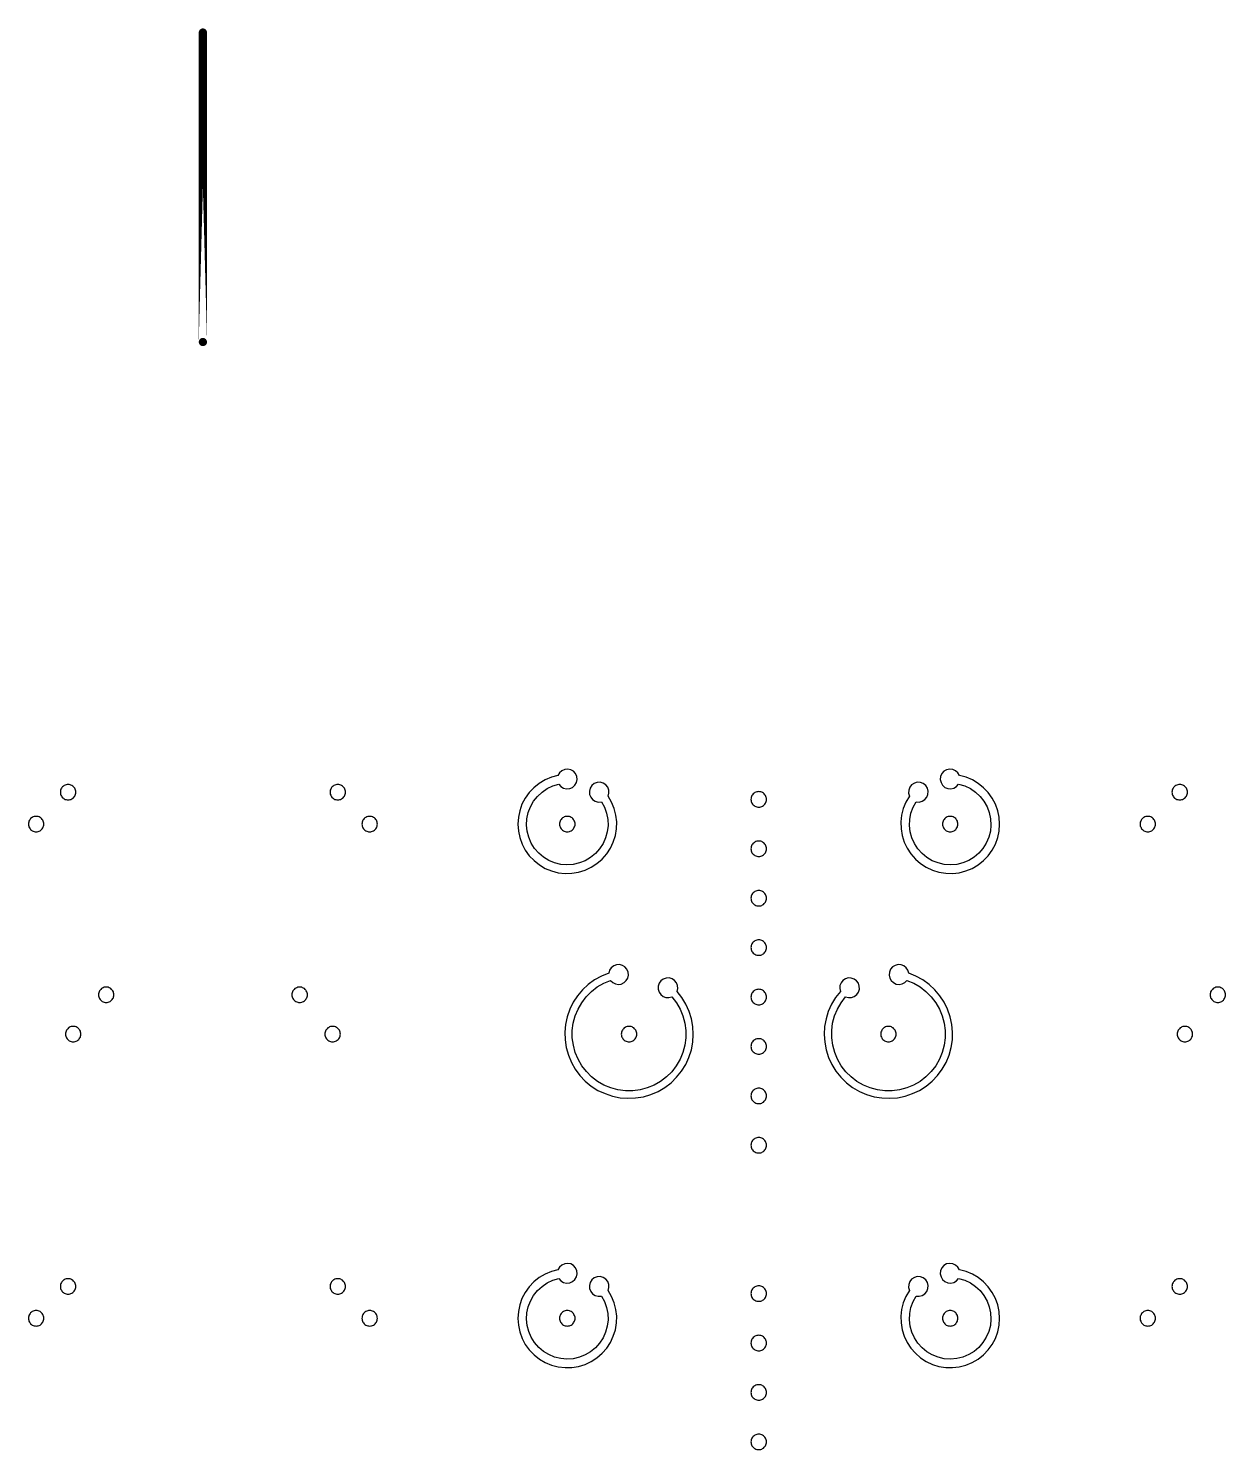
# Model space of a CAD drawing. Extents: x -100 to 100, y -100 to 100.
# Drawn here: x -44.81 to -33.2, y 50.46 to 64.24 of the extents above; entities that cross this region are included whole.
import ezdxf

# ---------------------------------------------------------------- set-up
doc = ezdxf.new("R2010")
doc.units = 0
doc.layers.get('0').update_dxf_attribs({"linetype": 'continuous'})
doc.layers.add('L3', color=7, linetype='continuous')

# ---------------------------------------------------------------- blocks, each defined once
blk = doc.blocks.new('LDI_XFL94-0512-011_L3_B1')
at = {"layer": 'L3'}
for points in [[(-39.185, -53.383), (-39.177, -53.354), (-39.178, -53.324), (-39.189, -53.296), (-39.207, -53.273), (-39.233, -53.256), (-39.262, -53.248), (-39.292, -53.25), (-39.32, -53.261), (-39.343, -53.28), (-39.36, -53.305), (-39.367, -53.335), (-39.365, -53.365), (-39.354, -53.393), (-39.335, -53.416), (-39.309, -53.432), (-39.28, -53.439), (-39.25, -53.437), (-39.221, -53.49), (-39.2, -53.547), (-39.188, -53.607), (-39.186, -53.668), (-39.193, -53.728), (-39.209, -53.787), (-39.234, -53.842), (-39.267, -53.893), (-39.308, -53.938), (-39.355, -53.977), (-39.407, -54.008), (-39.464, -54.03), (-39.523, -54.044), (-39.584, -54.048), (-39.644, -54.043), (-39.704, -54.028), (-39.76, -54.005), (-39.812, -53.973), (-39.858, -53.934), (-39.898, -53.888), (-39.93, -53.837), (-39.955, -53.781), (-39.97, -53.722), (-39.976, -53.662), (-39.973, -53.601), (-39.96, -53.542), (-39.939, -53.485), (-39.909, -53.432), (-39.871, -53.384), (-39.826, -53.343), (-39.776, -53.309), (-39.721, -53.283), (-39.662, -53.266), (-39.643, -53.289), (-39.617, -53.304), (-39.587, -53.311), (-39.557, -53.308), (-39.53, -53.297), (-39.507, -53.277), (-39.492, -53.251), (-39.485, -53.221), (-39.488, -53.191), (-39.5, -53.164), (-39.52, -53.141), (-39.547, -53.126), (-39.576, -53.12), (-39.606, -53.123), (-39.634, -53.136), (-39.656, -53.156), (-39.671, -53.182), (-39.735, -53.199), (-39.796, -53.225), (-39.853, -53.258), (-39.905, -53.3), (-39.95, -53.348), (-39.989, -53.402), (-40.02, -53.46), (-40.042, -53.523), (-40.055, -53.587), (-40.06, -53.654), (-40.055, -53.72), (-40.041, -53.784), (-40.019, -53.847), (-39.988, -53.905), (-39.949, -53.959), (-39.903, -54.007), (-39.851, -54.048), (-39.794, -54.082), (-39.733, -54.107), (-39.669, -54.124), (-39.603, -54.131), (-39.537, -54.13), (-39.472, -54.119), (-39.408, -54.1), (-39.348, -54.072), (-39.293, -54.035), (-39.243, -53.992), (-39.199, -53.942), (-39.163, -53.887), (-39.135, -53.827), (-39.115, -53.764), (-39.104, -53.698), (-39.102, -53.632), (-39.11, -53.566), (-39.126, -53.502), (-39.151, -53.441), (-39.185, -53.383)], [(-35.778, -53.182), (-35.793, -53.156), (-35.816, -53.136), (-35.843, -53.123), (-35.873, -53.12), (-35.903, -53.126), (-35.929, -53.141), (-35.949, -53.164), (-35.961, -53.191), (-35.964, -53.221), (-35.957, -53.251), (-35.942, -53.277), (-35.919, -53.297), (-35.892, -53.308), (-35.862, -53.311), (-35.832, -53.304), (-35.806, -53.289), (-35.787, -53.266), (-35.728, -53.283), (-35.673, -53.309), (-35.623, -53.343), (-35.578, -53.384), (-35.541, -53.432), (-35.511, -53.485), (-35.489, -53.542), (-35.476, -53.601), (-35.473, -53.662), (-35.479, -53.722), (-35.495, -53.781), (-35.519, -53.837), (-35.551, -53.888), (-35.591, -53.934), (-35.637, -53.973), (-35.689, -54.005), (-35.746, -54.028), (-35.805, -54.043), (-35.865, -54.048), (-35.926, -54.044), (-35.985, -54.03), (-36.042, -54.008), (-36.094, -53.977), (-36.141, -53.938), (-36.182, -53.893), (-36.215, -53.842), (-36.24, -53.787), (-36.256, -53.728), (-36.263, -53.668), (-36.261, -53.607), (-36.249, -53.547), (-36.229, -53.49), (-36.199, -53.437), (-36.169, -53.439), (-36.14, -53.432), (-36.114, -53.416), (-36.095, -53.393), (-36.084, -53.365), (-36.082, -53.335), (-36.089, -53.305), (-36.106, -53.28), (-36.129, -53.261), (-36.157, -53.25), (-36.187, -53.248), (-36.216, -53.256), (-36.242, -53.273), (-36.261, -53.296), (-36.271, -53.324), (-36.273, -53.354), (-36.264, -53.383), (-36.298, -53.441), (-36.323, -53.502), (-36.339, -53.566), (-36.347, -53.632), (-36.345, -53.698), (-36.334, -53.764), (-36.315, -53.827), (-36.286, -53.887), (-36.25, -53.942), (-36.206, -53.992), (-36.156, -54.035), (-36.101, -54.072), (-36.041, -54.1), (-35.978, -54.119), (-35.912, -54.13), (-35.846, -54.131), (-35.78, -54.124), (-35.716, -54.107), (-35.655, -54.082), (-35.598, -54.048), (-35.546, -54.007), (-35.5, -53.959), (-35.461, -53.905), (-35.43, -53.847), (-35.408, -53.784), (-35.394, -53.72), (-35.389, -53.654), (-35.394, -53.587), (-35.407, -53.523), (-35.43, -53.46), (-35.46, -53.402), (-35.499, -53.348), (-35.544, -53.3), (-35.596, -53.258), (-35.653, -53.225), (-35.714, -53.199), (-35.778, -53.182)], [(-44.421, -53.269), (-44.431, -53.269), (-44.441, -53.271), (-44.45, -53.274), (-44.459, -53.279), (-44.467, -53.284), (-44.474, -53.291), (-44.481, -53.298), (-44.486, -53.306), (-44.491, -53.315), (-44.494, -53.324), (-44.496, -53.334), (-44.496, -53.344), (-44.496, -53.353), (-44.494, -53.363), (-44.491, -53.372), (-44.486, -53.381), (-44.481, -53.389), (-44.474, -53.397), (-44.467, -53.403), (-44.459, -53.409), (-44.45, -53.413), (-44.441, -53.416), (-44.431, -53.418), (-44.421, -53.419), (-44.412, -53.418), (-44.402, -53.416), (-44.393, -53.413), (-44.384, -53.409), (-44.376, -53.403), (-44.368, -53.397), (-44.362, -53.389), (-44.356, -53.381), (-44.352, -53.372), (-44.349, -53.363), (-44.347, -53.353), (-44.346, -53.344), (-44.347, -53.334), (-44.349, -53.324), (-44.352, -53.315), (-44.356, -53.306), (-44.362, -53.298), (-44.368, -53.291), (-44.376, -53.284), (-44.384, -53.279), (-44.393, -53.274), (-44.402, -53.271), (-44.412, -53.269), (-44.421, -53.269)], [(-41.806, -53.269), (-41.816, -53.269), (-41.826, -53.271), (-41.835, -53.274), (-41.844, -53.279), (-41.852, -53.284), (-41.859, -53.291), (-41.866, -53.298), (-41.871, -53.306), (-41.875, -53.315), (-41.879, -53.324), (-41.88, -53.334), (-41.881, -53.344), (-41.88, -53.353), (-41.879, -53.363), (-41.875, -53.372), (-41.871, -53.381), (-41.866, -53.389), (-41.859, -53.397), (-41.852, -53.403), (-41.844, -53.409), (-41.835, -53.413), (-41.826, -53.416), (-41.816, -53.418), (-41.806, -53.419), (-41.796, -53.418), (-41.787, -53.416), (-41.777, -53.413), (-41.769, -53.409), (-41.76, -53.403), (-41.753, -53.397), (-41.747, -53.389), (-41.741, -53.381), (-41.737, -53.372), (-41.734, -53.363), (-41.732, -53.353), (-41.731, -53.344), (-41.732, -53.334), (-41.734, -53.324), (-41.737, -53.315), (-41.741, -53.306), (-41.747, -53.298), (-41.753, -53.291), (-41.76, -53.284), (-41.769, -53.279), (-41.777, -53.274), (-41.787, -53.271), (-41.796, -53.269), (-41.806, -53.269)], [(-33.643, -53.269), (-33.653, -53.269), (-33.662, -53.271), (-33.672, -53.274), (-33.681, -53.279), (-33.689, -53.284), (-33.696, -53.291), (-33.703, -53.298), (-33.708, -53.306), (-33.712, -53.315), (-33.715, -53.324), (-33.717, -53.334), (-33.718, -53.344), (-33.717, -53.353), (-33.715, -53.363), (-33.712, -53.372), (-33.708, -53.381), (-33.703, -53.389), (-33.696, -53.397), (-33.689, -53.403), (-33.681, -53.409), (-33.672, -53.413), (-33.662, -53.416), (-33.653, -53.418), (-33.643, -53.419), (-33.633, -53.418), (-33.624, -53.416), (-33.614, -53.413), (-33.606, -53.409), (-33.597, -53.403), (-33.59, -53.397), (-33.583, -53.389), (-33.578, -53.381), (-33.574, -53.372), (-33.571, -53.363), (-33.569, -53.353), (-33.568, -53.344), (-33.569, -53.334), (-33.571, -53.324), (-33.574, -53.315), (-33.578, -53.306), (-33.583, -53.298), (-33.59, -53.291), (-33.597, -53.284), (-33.606, -53.279), (-33.614, -53.274), (-33.624, -53.271), (-33.633, -53.269), (-33.643, -53.269)], [(-37.725, -53.338), (-37.734, -53.339), (-37.744, -53.341), (-37.753, -53.344), (-37.762, -53.348), (-37.77, -53.354), (-37.778, -53.36), (-37.784, -53.368), (-37.79, -53.376), (-37.794, -53.384), (-37.797, -53.394), (-37.799, -53.403), (-37.8, -53.413), (-37.799, -53.423), (-37.797, -53.433), (-37.794, -53.442), (-37.79, -53.451), (-37.784, -53.459), (-37.778, -53.466), (-37.77, -53.473), (-37.762, -53.478), (-37.753, -53.482), (-37.744, -53.486), (-37.734, -53.488), (-37.725, -53.488), (-37.715, -53.488), (-37.705, -53.486), (-37.696, -53.482), (-37.687, -53.478), (-37.679, -53.473), (-37.672, -53.466), (-37.665, -53.459), (-37.66, -53.451), (-37.655, -53.442), (-37.652, -53.433), (-37.65, -53.423), (-37.65, -53.413), (-37.65, -53.403), (-37.652, -53.394), (-37.655, -53.384), (-37.66, -53.376), (-37.665, -53.368), (-37.672, -53.36), (-37.679, -53.354), (-37.687, -53.348), (-37.696, -53.344), (-37.705, -53.341), (-37.715, -53.339), (-37.725, -53.338)], [(-44.731, -53.578), (-44.74, -53.578), (-44.75, -53.58), (-44.759, -53.583), (-44.768, -53.588), (-44.776, -53.593), (-44.784, -53.6), (-44.79, -53.607), (-44.795, -53.615), (-44.8, -53.624), (-44.803, -53.633), (-44.805, -53.643), (-44.806, -53.653), (-44.805, -53.662), (-44.803, -53.672), (-44.8, -53.681), (-44.795, -53.69), (-44.79, -53.698), (-44.784, -53.706), (-44.776, -53.712), (-44.768, -53.718), (-44.759, -53.722), (-44.75, -53.725), (-44.74, -53.727), (-44.731, -53.728), (-44.721, -53.727), (-44.711, -53.725), (-44.702, -53.722), (-44.693, -53.718), (-44.685, -53.712), (-44.678, -53.706), (-44.671, -53.698), (-44.666, -53.69), (-44.661, -53.681), (-44.658, -53.672), (-44.656, -53.662), (-44.656, -53.653), (-44.656, -53.643), (-44.658, -53.633), (-44.661, -53.624), (-44.666, -53.615), (-44.671, -53.607), (-44.678, -53.6), (-44.685, -53.593), (-44.693, -53.588), (-44.702, -53.583), (-44.711, -53.58), (-44.721, -53.578), (-44.731, -53.578)], [(-41.497, -53.578), (-41.507, -53.578), (-41.516, -53.58), (-41.526, -53.583), (-41.535, -53.588), (-41.543, -53.593), (-41.55, -53.6), (-41.557, -53.607), (-41.562, -53.615), (-41.566, -53.624), (-41.569, -53.633), (-41.571, -53.643), (-41.572, -53.653), (-41.571, -53.662), (-41.569, -53.672), (-41.566, -53.681), (-41.562, -53.69), (-41.557, -53.698), (-41.55, -53.706), (-41.543, -53.712), (-41.535, -53.718), (-41.526, -53.722), (-41.516, -53.725), (-41.507, -53.727), (-41.497, -53.728), (-41.487, -53.727), (-41.478, -53.725), (-41.468, -53.722), (-41.46, -53.718), (-41.451, -53.712), (-41.444, -53.706), (-41.438, -53.698), (-41.432, -53.69), (-41.428, -53.681), (-41.425, -53.672), (-41.423, -53.662), (-41.422, -53.653), (-41.423, -53.643), (-41.425, -53.633), (-41.428, -53.624), (-41.432, -53.615), (-41.438, -53.607), (-41.444, -53.6), (-41.451, -53.593), (-41.46, -53.588), (-41.468, -53.583), (-41.478, -53.58), (-41.487, -53.578), (-41.497, -53.578)], [(-39.581, -53.578), (-39.591, -53.578), (-39.6, -53.58), (-39.61, -53.583), (-39.618, -53.588), (-39.626, -53.593), (-39.634, -53.6), (-39.64, -53.607), (-39.646, -53.615), (-39.65, -53.624), (-39.653, -53.633), (-39.655, -53.643), (-39.656, -53.653), (-39.655, -53.662), (-39.653, -53.672), (-39.65, -53.681), (-39.646, -53.69), (-39.64, -53.698), (-39.634, -53.706), (-39.626, -53.712), (-39.618, -53.718), (-39.61, -53.722), (-39.6, -53.725), (-39.591, -53.727), (-39.581, -53.728), (-39.571, -53.727), (-39.561, -53.725), (-39.552, -53.722), (-39.543, -53.718), (-39.535, -53.712), (-39.528, -53.706), (-39.521, -53.698), (-39.516, -53.69), (-39.512, -53.681), (-39.508, -53.672), (-39.506, -53.662), (-39.506, -53.653), (-39.506, -53.643), (-39.508, -53.633), (-39.512, -53.624), (-39.516, -53.615), (-39.521, -53.607), (-39.528, -53.6), (-39.535, -53.593), (-39.543, -53.588), (-39.552, -53.583), (-39.561, -53.58), (-39.571, -53.578), (-39.581, -53.578)], [(-35.868, -53.578), (-35.878, -53.578), (-35.888, -53.58), (-35.897, -53.583), (-35.906, -53.588), (-35.914, -53.593), (-35.921, -53.6), (-35.928, -53.607), (-35.933, -53.615), (-35.938, -53.624), (-35.941, -53.633), (-35.943, -53.643), (-35.943, -53.653), (-35.943, -53.662), (-35.941, -53.672), (-35.938, -53.681), (-35.933, -53.69), (-35.928, -53.698), (-35.921, -53.706), (-35.914, -53.712), (-35.906, -53.718), (-35.897, -53.722), (-35.888, -53.725), (-35.878, -53.727), (-35.868, -53.728), (-35.858, -53.727), (-35.849, -53.725), (-35.84, -53.722), (-35.831, -53.718), (-35.823, -53.712), (-35.815, -53.706), (-35.809, -53.698), (-35.803, -53.69), (-35.799, -53.681), (-35.796, -53.672), (-35.794, -53.662), (-35.793, -53.653), (-35.794, -53.643), (-35.796, -53.633), (-35.799, -53.624), (-35.803, -53.615), (-35.809, -53.607), (-35.815, -53.6), (-35.823, -53.593), (-35.831, -53.588), (-35.84, -53.583), (-35.849, -53.58), (-35.858, -53.578), (-35.868, -53.578)], [(-33.952, -53.578), (-33.962, -53.578), (-33.972, -53.58), (-33.981, -53.583), (-33.99, -53.588), (-33.998, -53.593), (-34.005, -53.6), (-34.012, -53.607), (-34.017, -53.615), (-34.021, -53.624), (-34.025, -53.633), (-34.026, -53.643), (-34.027, -53.653), (-34.026, -53.662), (-34.025, -53.672), (-34.021, -53.681), (-34.017, -53.69), (-34.012, -53.698), (-34.005, -53.706), (-33.998, -53.712), (-33.99, -53.718), (-33.981, -53.722), (-33.972, -53.725), (-33.962, -53.727), (-33.952, -53.728), (-33.942, -53.727), (-33.933, -53.725), (-33.923, -53.722), (-33.915, -53.718), (-33.906, -53.712), (-33.899, -53.706), (-33.893, -53.698), (-33.887, -53.69), (-33.883, -53.681), (-33.88, -53.672), (-33.878, -53.662), (-33.877, -53.653), (-33.878, -53.643), (-33.88, -53.633), (-33.883, -53.624), (-33.887, -53.615), (-33.893, -53.607), (-33.899, -53.6), (-33.906, -53.593), (-33.915, -53.588), (-33.923, -53.583), (-33.933, -53.58), (-33.942, -53.578), (-33.952, -53.578)], [(-37.725, -53.817), (-37.734, -53.818), (-37.744, -53.82), (-37.753, -53.823), (-37.762, -53.827), (-37.77, -53.833), (-37.778, -53.839), (-37.784, -53.847), (-37.79, -53.855), (-37.794, -53.864), (-37.797, -53.873), (-37.799, -53.882), (-37.8, -53.892), (-37.799, -53.902), (-37.797, -53.912), (-37.794, -53.921), (-37.79, -53.93), (-37.784, -53.938), (-37.778, -53.945), (-37.77, -53.952), (-37.762, -53.957), (-37.753, -53.962), (-37.744, -53.965), (-37.734, -53.967), (-37.725, -53.967), (-37.715, -53.967), (-37.705, -53.965), (-37.696, -53.962), (-37.687, -53.957), (-37.679, -53.952), (-37.672, -53.945), (-37.665, -53.938), (-37.66, -53.93), (-37.655, -53.921), (-37.652, -53.912), (-37.65, -53.902), (-37.65, -53.892), (-37.65, -53.882), (-37.652, -53.873), (-37.655, -53.864), (-37.66, -53.855), (-37.665, -53.847), (-37.672, -53.839), (-37.679, -53.833), (-37.687, -53.827), (-37.696, -53.823), (-37.705, -53.82), (-37.715, -53.818), (-37.725, -53.817)], [(-37.725, -54.296), (-37.734, -54.297), (-37.744, -54.299), (-37.753, -54.302), (-37.762, -54.306), (-37.77, -54.312), (-37.778, -54.318), (-37.784, -54.326), (-37.79, -54.334), (-37.794, -54.343), (-37.797, -54.352), (-37.799, -54.361), (-37.8, -54.371), (-37.799, -54.381), (-37.797, -54.391), (-37.794, -54.4), (-37.79, -54.409), (-37.784, -54.417), (-37.778, -54.424), (-37.77, -54.431), (-37.762, -54.436), (-37.753, -54.441), (-37.744, -54.444), (-37.734, -54.446), (-37.725, -54.446), (-37.715, -54.446), (-37.705, -54.444), (-37.696, -54.441), (-37.687, -54.436), (-37.679, -54.431), (-37.672, -54.424), (-37.665, -54.417), (-37.66, -54.409), (-37.655, -54.4), (-37.652, -54.391), (-37.65, -54.381), (-37.65, -54.371), (-37.65, -54.361), (-37.652, -54.352), (-37.655, -54.343), (-37.66, -54.334), (-37.665, -54.326), (-37.672, -54.318), (-37.679, -54.312), (-37.687, -54.306), (-37.696, -54.302), (-37.705, -54.299), (-37.715, -54.297), (-37.725, -54.296)], [(-37.725, -54.775), (-37.734, -54.776), (-37.744, -54.778), (-37.753, -54.781), (-37.762, -54.785), (-37.77, -54.791), (-37.778, -54.797), (-37.784, -54.805), (-37.79, -54.813), (-37.794, -54.822), (-37.797, -54.831), (-37.799, -54.841), (-37.8, -54.85), (-37.799, -54.86), (-37.797, -54.87), (-37.794, -54.879), (-37.79, -54.888), (-37.784, -54.896), (-37.778, -54.903), (-37.77, -54.91), (-37.762, -54.915), (-37.753, -54.92), (-37.744, -54.923), (-37.734, -54.925), (-37.725, -54.925), (-37.715, -54.925), (-37.705, -54.923), (-37.696, -54.92), (-37.687, -54.915), (-37.679, -54.91), (-37.672, -54.903), (-37.665, -54.896), (-37.66, -54.888), (-37.655, -54.879), (-37.652, -54.87), (-37.65, -54.86), (-37.65, -54.85), (-37.65, -54.841), (-37.652, -54.831), (-37.655, -54.822), (-37.66, -54.813), (-37.665, -54.805), (-37.672, -54.797), (-37.679, -54.791), (-37.687, -54.785), (-37.696, -54.781), (-37.705, -54.778), (-37.715, -54.776), (-37.725, -54.775)], [(-38.516, -55.275), (-38.509, -55.247), (-38.511, -55.218), (-38.522, -55.191), (-38.541, -55.168), (-38.565, -55.152), (-38.593, -55.144), (-38.622, -55.145), (-38.65, -55.155), (-38.673, -55.172), (-38.69, -55.196), (-38.699, -55.224), (-38.7, -55.253), (-38.691, -55.281), (-38.674, -55.305), (-38.651, -55.323), (-38.624, -55.333), (-38.595, -55.334), (-38.567, -55.327), (-38.523, -55.384), (-38.487, -55.447), (-38.46, -55.513), (-38.441, -55.583), (-38.432, -55.654), (-38.432, -55.726), (-38.442, -55.797), (-38.461, -55.867), (-38.488, -55.933), (-38.525, -55.995), (-38.568, -56.053), (-38.619, -56.103), (-38.677, -56.147), (-38.739, -56.183), (-38.805, -56.21), (-38.875, -56.229), (-38.946, -56.238), (-39.018, -56.238), (-39.09, -56.229), (-39.159, -56.21), (-39.226, -56.183), (-39.288, -56.147), (-39.345, -56.103), (-39.396, -56.052), (-39.44, -55.995), (-39.476, -55.933), (-39.503, -55.866), (-39.522, -55.797), (-39.532, -55.726), (-39.532, -55.654), (-39.523, -55.582), (-39.504, -55.513), (-39.477, -55.446), (-39.441, -55.384), (-39.397, -55.327), (-39.347, -55.276), (-39.29, -55.232), (-39.227, -55.195), (-39.161, -55.168), (-39.14, -55.188), (-39.114, -55.202), (-39.085, -55.207), (-39.057, -55.203), (-39.03, -55.19), (-39.009, -55.17), (-38.994, -55.145), (-38.988, -55.116), (-38.991, -55.087), (-39.003, -55.06), (-39.022, -55.038), (-39.046, -55.023), (-39.075, -55.015), (-39.104, -55.017), (-39.131, -55.027), (-39.154, -55.046), (-39.171, -55.07), (-39.179, -55.098), (-39.249, -55.126), (-39.316, -55.163), (-39.377, -55.207), (-39.433, -55.259), (-39.482, -55.317), (-39.523, -55.38), (-39.556, -55.448), (-39.581, -55.52), (-39.598, -55.594), (-39.604, -55.669), (-39.602, -55.745), (-39.591, -55.82), (-39.57, -55.893), (-39.541, -55.963), (-39.504, -56.029), (-39.458, -56.09), (-39.406, -56.145), (-39.348, -56.193), (-39.284, -56.234), (-39.215, -56.266), (-39.143, -56.29), (-39.069, -56.305), (-38.993, -56.311), (-38.918, -56.308), (-38.843, -56.296), (-38.77, -56.274), (-38.7, -56.244), (-38.635, -56.206), (-38.575, -56.16), (-38.521, -56.107), (-38.473, -56.048), (-38.433, -55.983), (-38.402, -55.914), (-38.378, -55.842), (-38.364, -55.768), (-38.359, -55.692), (-38.364, -55.616), (-38.377, -55.542), (-38.399, -55.469), (-38.43, -55.4), (-38.469, -55.335), (-38.516, -55.275)], [(-36.27, -55.098), (-36.279, -55.07), (-36.295, -55.046), (-36.318, -55.027), (-36.345, -55.017), (-36.374, -55.015), (-36.403, -55.023), (-36.427, -55.038), (-36.447, -55.06), (-36.458, -55.087), (-36.461, -55.116), (-36.455, -55.145), (-36.44, -55.17), (-36.419, -55.19), (-36.393, -55.203), (-36.364, -55.207), (-36.335, -55.202), (-36.309, -55.188), (-36.288, -55.168), (-36.222, -55.195), (-36.16, -55.232), (-36.103, -55.276), (-36.052, -55.327), (-36.008, -55.384), (-35.972, -55.446), (-35.945, -55.513), (-35.927, -55.582), (-35.917, -55.654), (-35.917, -55.726), (-35.927, -55.797), (-35.946, -55.866), (-35.973, -55.933), (-36.009, -55.995), (-36.053, -56.052), (-36.104, -56.103), (-36.161, -56.147), (-36.224, -56.183), (-36.29, -56.21), (-36.36, -56.229), (-36.431, -56.238), (-36.503, -56.238), (-36.574, -56.229), (-36.644, -56.21), (-36.71, -56.183), (-36.773, -56.147), (-36.83, -56.103), (-36.881, -56.053), (-36.925, -55.995), (-36.961, -55.933), (-36.988, -55.867), (-37.007, -55.797), (-37.017, -55.726), (-37.017, -55.654), (-37.008, -55.583), (-36.989, -55.513), (-36.962, -55.447), (-36.926, -55.384), (-36.883, -55.327), (-36.854, -55.334), (-36.825, -55.333), (-36.798, -55.323), (-36.775, -55.305), (-36.758, -55.281), (-36.749, -55.253), (-36.75, -55.224), (-36.759, -55.196), (-36.776, -55.172), (-36.799, -55.155), (-36.827, -55.145), (-36.856, -55.144), (-36.884, -55.152), (-36.908, -55.168), (-36.927, -55.191), (-36.938, -55.218), (-36.94, -55.247), (-36.933, -55.275), (-36.98, -55.335), (-37.019, -55.4), (-37.05, -55.469), (-37.072, -55.542), (-37.086, -55.616), (-37.09, -55.692), (-37.085, -55.768), (-37.071, -55.842), (-37.048, -55.914), (-37.016, -55.983), (-36.976, -56.048), (-36.929, -56.107), (-36.874, -56.16), (-36.814, -56.206), (-36.749, -56.244), (-36.679, -56.274), (-36.606, -56.296), (-36.532, -56.308), (-36.456, -56.311), (-36.38, -56.305), (-36.306, -56.29), (-36.234, -56.266), (-36.166, -56.234), (-36.102, -56.193), (-36.043, -56.145), (-35.991, -56.09), (-35.946, -56.029), (-35.908, -55.963), (-35.879, -55.893), (-35.858, -55.82), (-35.847, -55.745), (-35.845, -55.669), (-35.852, -55.594), (-35.868, -55.52), (-35.893, -55.448), (-35.926, -55.38), (-35.968, -55.317), (-36.017, -55.259), (-36.072, -55.207), (-36.134, -55.163), (-36.2, -55.126), (-36.27, -55.098)], [(-44.052, -55.233), (-44.062, -55.234), (-44.071, -55.235), (-44.08, -55.239), (-44.089, -55.243), (-44.097, -55.248), (-44.105, -55.255), (-44.111, -55.262), (-44.117, -55.27), (-44.121, -55.279), (-44.124, -55.288), (-44.126, -55.298), (-44.127, -55.308), (-44.126, -55.318), (-44.124, -55.327), (-44.121, -55.337), (-44.117, -55.345), (-44.111, -55.354), (-44.105, -55.361), (-44.097, -55.367), (-44.089, -55.373), (-44.08, -55.377), (-44.071, -55.38), (-44.062, -55.382), (-44.052, -55.383), (-44.042, -55.382), (-44.032, -55.38), (-44.023, -55.377), (-44.014, -55.373), (-44.006, -55.367), (-43.999, -55.361), (-43.992, -55.354), (-43.987, -55.345), (-43.982, -55.337), (-43.979, -55.327), (-43.977, -55.318), (-43.977, -55.308), (-43.977, -55.298), (-43.979, -55.288), (-43.982, -55.279), (-43.987, -55.27), (-43.992, -55.262), (-43.999, -55.255), (-44.006, -55.248), (-44.014, -55.243), (-44.023, -55.239), (-44.032, -55.235), (-44.042, -55.234), (-44.052, -55.233)], [(-42.176, -55.233), (-42.186, -55.234), (-42.195, -55.235), (-42.204, -55.239), (-42.213, -55.243), (-42.221, -55.248), (-42.229, -55.255), (-42.235, -55.262), (-42.241, -55.27), (-42.245, -55.279), (-42.248, -55.288), (-42.25, -55.298), (-42.251, -55.308), (-42.25, -55.318), (-42.248, -55.327), (-42.245, -55.337), (-42.241, -55.345), (-42.235, -55.354), (-42.229, -55.361), (-42.221, -55.367), (-42.213, -55.373), (-42.204, -55.377), (-42.195, -55.38), (-42.186, -55.382), (-42.176, -55.383), (-42.166, -55.382), (-42.156, -55.38), (-42.147, -55.377), (-42.138, -55.373), (-42.13, -55.367), (-42.123, -55.361), (-42.116, -55.354), (-42.111, -55.345), (-42.106, -55.337), (-42.103, -55.327), (-42.101, -55.318), (-42.101, -55.308), (-42.101, -55.298), (-42.103, -55.288), (-42.106, -55.279), (-42.111, -55.27), (-42.116, -55.262), (-42.123, -55.255), (-42.13, -55.248), (-42.138, -55.243), (-42.147, -55.239), (-42.156, -55.235), (-42.166, -55.234), (-42.176, -55.233)], [(-33.273, -55.233), (-33.283, -55.234), (-33.293, -55.235), (-33.302, -55.239), (-33.311, -55.243), (-33.319, -55.248), (-33.326, -55.255), (-33.333, -55.262), (-33.338, -55.27), (-33.343, -55.279), (-33.346, -55.288), (-33.348, -55.298), (-33.348, -55.308), (-33.348, -55.318), (-33.346, -55.327), (-33.343, -55.337), (-33.338, -55.345), (-33.333, -55.354), (-33.326, -55.361), (-33.319, -55.367), (-33.311, -55.373), (-33.302, -55.377), (-33.293, -55.38), (-33.283, -55.382), (-33.273, -55.383), (-33.264, -55.382), (-33.254, -55.38), (-33.245, -55.377), (-33.236, -55.373), (-33.228, -55.367), (-33.22, -55.361), (-33.214, -55.354), (-33.208, -55.345), (-33.204, -55.337), (-33.201, -55.327), (-33.199, -55.318), (-33.198, -55.308), (-33.199, -55.298), (-33.201, -55.288), (-33.204, -55.279), (-33.208, -55.27), (-33.214, -55.262), (-33.22, -55.255), (-33.228, -55.248), (-33.236, -55.243), (-33.245, -55.239), (-33.254, -55.235), (-33.264, -55.234), (-33.273, -55.233)], [(-37.725, -55.254), (-37.734, -55.255), (-37.744, -55.257), (-37.753, -55.26), (-37.762, -55.264), (-37.77, -55.27), (-37.778, -55.276), (-37.784, -55.284), (-37.79, -55.292), (-37.794, -55.301), (-37.797, -55.31), (-37.799, -55.32), (-37.8, -55.329), (-37.799, -55.339), (-37.797, -55.349), (-37.794, -55.358), (-37.79, -55.367), (-37.784, -55.375), (-37.778, -55.382), (-37.77, -55.389), (-37.762, -55.394), (-37.753, -55.399), (-37.744, -55.402), (-37.734, -55.404), (-37.725, -55.404), (-37.715, -55.404), (-37.705, -55.402), (-37.696, -55.399), (-37.687, -55.394), (-37.679, -55.389), (-37.672, -55.382), (-37.665, -55.375), (-37.66, -55.367), (-37.655, -55.358), (-37.652, -55.349), (-37.65, -55.339), (-37.65, -55.329), (-37.65, -55.32), (-37.652, -55.31), (-37.655, -55.301), (-37.66, -55.292), (-37.665, -55.284), (-37.672, -55.276), (-37.679, -55.27), (-37.687, -55.264), (-37.696, -55.26), (-37.705, -55.257), (-37.715, -55.255), (-37.725, -55.254)], [(-44.371, -55.614), (-44.381, -55.614), (-44.391, -55.616), (-44.4, -55.619), (-44.409, -55.624), (-44.417, -55.629), (-44.424, -55.636), (-44.431, -55.643), (-44.436, -55.651), (-44.441, -55.66), (-44.444, -55.669), (-44.446, -55.679), (-44.446, -55.689), (-44.446, -55.698), (-44.444, -55.708), (-44.441, -55.717), (-44.436, -55.726), (-44.431, -55.734), (-44.424, -55.742), (-44.417, -55.748), (-44.409, -55.754), (-44.4, -55.758), (-44.391, -55.761), (-44.381, -55.763), (-44.371, -55.764), (-44.361, -55.763), (-44.352, -55.761), (-44.343, -55.758), (-44.334, -55.754), (-44.326, -55.748), (-44.318, -55.742), (-44.312, -55.734), (-44.306, -55.726), (-44.302, -55.717), (-44.299, -55.708), (-44.297, -55.698), (-44.296, -55.689), (-44.297, -55.679), (-44.299, -55.669), (-44.302, -55.66), (-44.306, -55.651), (-44.312, -55.643), (-44.318, -55.636), (-44.326, -55.629), (-44.334, -55.624), (-44.343, -55.619), (-44.352, -55.616), (-44.361, -55.614), (-44.371, -55.614)], [(-41.856, -55.614), (-41.866, -55.614), (-41.876, -55.616), (-41.885, -55.619), (-41.894, -55.624), (-41.902, -55.629), (-41.909, -55.636), (-41.916, -55.643), (-41.921, -55.651), (-41.926, -55.66), (-41.929, -55.669), (-41.931, -55.679), (-41.931, -55.689), (-41.931, -55.698), (-41.929, -55.708), (-41.926, -55.717), (-41.921, -55.726), (-41.916, -55.734), (-41.909, -55.742), (-41.902, -55.748), (-41.894, -55.754), (-41.885, -55.758), (-41.876, -55.761), (-41.866, -55.763), (-41.856, -55.764), (-41.846, -55.763), (-41.837, -55.761), (-41.828, -55.758), (-41.819, -55.754), (-41.811, -55.748), (-41.803, -55.742), (-41.797, -55.734), (-41.791, -55.726), (-41.787, -55.717), (-41.784, -55.708), (-41.782, -55.698), (-41.781, -55.689), (-41.782, -55.679), (-41.784, -55.669), (-41.787, -55.66), (-41.791, -55.651), (-41.797, -55.643), (-41.803, -55.636), (-41.811, -55.629), (-41.819, -55.624), (-41.828, -55.619), (-41.837, -55.616), (-41.846, -55.614), (-41.856, -55.614)], [(-38.982, -55.614), (-38.992, -55.614), (-39.001, -55.616), (-39.011, -55.619), (-39.02, -55.624), (-39.028, -55.629), (-39.035, -55.636), (-39.042, -55.643), (-39.047, -55.651), (-39.051, -55.66), (-39.054, -55.669), (-39.056, -55.679), (-39.057, -55.689), (-39.056, -55.698), (-39.054, -55.708), (-39.051, -55.717), (-39.047, -55.726), (-39.042, -55.734), (-39.035, -55.742), (-39.028, -55.748), (-39.02, -55.754), (-39.011, -55.758), (-39.001, -55.761), (-38.992, -55.763), (-38.982, -55.764), (-38.972, -55.763), (-38.963, -55.761), (-38.953, -55.758), (-38.945, -55.754), (-38.936, -55.748), (-38.929, -55.742), (-38.923, -55.734), (-38.917, -55.726), (-38.913, -55.717), (-38.91, -55.708), (-38.908, -55.698), (-38.907, -55.689), (-38.908, -55.679), (-38.91, -55.669), (-38.913, -55.66), (-38.917, -55.651), (-38.923, -55.643), (-38.929, -55.636), (-38.936, -55.629), (-38.945, -55.624), (-38.953, -55.619), (-38.963, -55.616), (-38.972, -55.614), (-38.982, -55.614)], [(-36.467, -55.614), (-36.477, -55.614), (-36.486, -55.616), (-36.496, -55.619), (-36.505, -55.624), (-36.513, -55.629), (-36.52, -55.636), (-36.527, -55.643), (-36.532, -55.651), (-36.536, -55.66), (-36.54, -55.669), (-36.541, -55.679), (-36.542, -55.689), (-36.541, -55.698), (-36.54, -55.708), (-36.536, -55.717), (-36.532, -55.726), (-36.527, -55.734), (-36.52, -55.742), (-36.513, -55.748), (-36.505, -55.754), (-36.496, -55.758), (-36.486, -55.761), (-36.477, -55.763), (-36.467, -55.764), (-36.457, -55.763), (-36.448, -55.761), (-36.438, -55.758), (-36.43, -55.754), (-36.421, -55.748), (-36.414, -55.742), (-36.408, -55.734), (-36.402, -55.726), (-36.398, -55.717), (-36.395, -55.708), (-36.393, -55.698), (-36.392, -55.689), (-36.393, -55.679), (-36.395, -55.669), (-36.398, -55.66), (-36.402, -55.651), (-36.408, -55.643), (-36.414, -55.636), (-36.421, -55.629), (-36.43, -55.624), (-36.438, -55.619), (-36.448, -55.616), (-36.457, -55.614), (-36.467, -55.614)], [(-33.593, -55.614), (-33.603, -55.614), (-33.612, -55.616), (-33.622, -55.619), (-33.63, -55.624), (-33.638, -55.629), (-33.646, -55.636), (-33.652, -55.643), (-33.658, -55.651), (-33.662, -55.66), (-33.665, -55.669), (-33.667, -55.679), (-33.668, -55.689), (-33.667, -55.698), (-33.665, -55.708), (-33.662, -55.717), (-33.658, -55.726), (-33.652, -55.734), (-33.646, -55.742), (-33.638, -55.748), (-33.63, -55.754), (-33.622, -55.758), (-33.612, -55.761), (-33.603, -55.763), (-33.593, -55.764), (-33.583, -55.763), (-33.573, -55.761), (-33.564, -55.758), (-33.555, -55.754), (-33.547, -55.748), (-33.54, -55.742), (-33.533, -55.734), (-33.528, -55.726), (-33.524, -55.717), (-33.52, -55.708), (-33.518, -55.698), (-33.518, -55.689), (-33.518, -55.679), (-33.52, -55.669), (-33.524, -55.66), (-33.528, -55.651), (-33.533, -55.643), (-33.54, -55.636), (-33.547, -55.629), (-33.555, -55.624), (-33.564, -55.619), (-33.573, -55.616), (-33.583, -55.614), (-33.593, -55.614)], [(-37.725, -55.733), (-37.734, -55.734), (-37.744, -55.736), (-37.753, -55.739), (-37.762, -55.743), (-37.77, -55.749), (-37.778, -55.755), (-37.784, -55.763), (-37.79, -55.771), (-37.794, -55.78), (-37.797, -55.789), (-37.799, -55.799), (-37.8, -55.808), (-37.799, -55.818), (-37.797, -55.828), (-37.794, -55.837), (-37.79, -55.846), (-37.784, -55.854), (-37.778, -55.861), (-37.77, -55.868), (-37.762, -55.873), (-37.753, -55.878), (-37.744, -55.881), (-37.734, -55.883), (-37.725, -55.883), (-37.715, -55.883), (-37.705, -55.881), (-37.696, -55.878), (-37.687, -55.873), (-37.679, -55.868), (-37.672, -55.861), (-37.665, -55.854), (-37.66, -55.846), (-37.655, -55.837), (-37.652, -55.828), (-37.65, -55.818), (-37.65, -55.808), (-37.65, -55.799), (-37.652, -55.789), (-37.655, -55.78), (-37.66, -55.771), (-37.665, -55.763), (-37.672, -55.755), (-37.679, -55.749), (-37.687, -55.743), (-37.696, -55.739), (-37.705, -55.736), (-37.715, -55.734), (-37.725, -55.733)], [(-37.725, -56.212), (-37.734, -56.213), (-37.744, -56.215), (-37.753, -56.218), (-37.762, -56.222), (-37.77, -56.228), (-37.778, -56.234), (-37.784, -56.242), (-37.79, -56.25), (-37.794, -56.259), (-37.797, -56.268), (-37.799, -56.278), (-37.8, -56.287), (-37.799, -56.297), (-37.797, -56.307), (-37.794, -56.316), (-37.79, -56.325), (-37.784, -56.333), (-37.778, -56.34), (-37.77, -56.347), (-37.762, -56.352), (-37.753, -56.357), (-37.744, -56.36), (-37.734, -56.362), (-37.725, -56.362), (-37.715, -56.362), (-37.705, -56.36), (-37.696, -56.357), (-37.687, -56.352), (-37.679, -56.347), (-37.672, -56.34), (-37.665, -56.333), (-37.66, -56.325), (-37.655, -56.316), (-37.652, -56.307), (-37.65, -56.297), (-37.65, -56.287), (-37.65, -56.278), (-37.652, -56.268), (-37.655, -56.259), (-37.66, -56.25), (-37.665, -56.242), (-37.672, -56.234), (-37.679, -56.228), (-37.687, -56.222), (-37.696, -56.218), (-37.705, -56.215), (-37.715, -56.213), (-37.725, -56.212)], [(-37.725, -56.691), (-37.734, -56.692), (-37.744, -56.694), (-37.753, -56.697), (-37.762, -56.702), (-37.77, -56.707), (-37.778, -56.713), (-37.784, -56.721), (-37.79, -56.729), (-37.794, -56.738), (-37.797, -56.747), (-37.799, -56.757), (-37.8, -56.766), (-37.799, -56.776), (-37.797, -56.786), (-37.794, -56.795), (-37.79, -56.804), (-37.784, -56.812), (-37.778, -56.82), (-37.77, -56.826), (-37.762, -56.831), (-37.753, -56.836), (-37.744, -56.839), (-37.734, -56.841), (-37.725, -56.841), (-37.715, -56.841), (-37.705, -56.839), (-37.696, -56.836), (-37.687, -56.831), (-37.679, -56.826), (-37.672, -56.82), (-37.665, -56.812), (-37.66, -56.804), (-37.655, -56.795), (-37.652, -56.786), (-37.65, -56.776), (-37.65, -56.766), (-37.65, -56.757), (-37.652, -56.747), (-37.655, -56.738), (-37.66, -56.729), (-37.665, -56.721), (-37.672, -56.713), (-37.679, -56.707), (-37.687, -56.702), (-37.696, -56.697), (-37.705, -56.694), (-37.715, -56.692), (-37.725, -56.691)]]:
    blk.add_lwpolyline(points, close=True, dxfattribs=at)
blk = doc.blocks.new('cutlineendpoint')
at = {"const_width": 0.04}
blk.add_lwpolyline([(-0.02, 0, 1), (0.02, 0, 1)], format="xyb", close=True, dxfattribs=at)

msp = doc.modelspace()

# ---------------------------------------------------------------- linework, layer by layer
at = {"layer": 'L3', "const_width": 0.08}
msp.add_lwpolyline([(-43.114, 61.2), (-43.114, 64.2)], close=True, dxfattribs=at)

# ---------------------------------------------------------------- block references
at = {"layer": 'L3'}
for name, p in [('cutlineendpoint', (-43.114, 64.2)), ('cutlineendpoint', (-43.114, 61.2)), ('LDI_XFL94-0512-011_L3_B1', (0, 110.18)), ('LDI_XFL94-0512-011_L3_B1', (0, 105.389))]:
    msp.add_blockref(name, p, dxfattribs=at)

doc.saveas('drawing.dxf')
